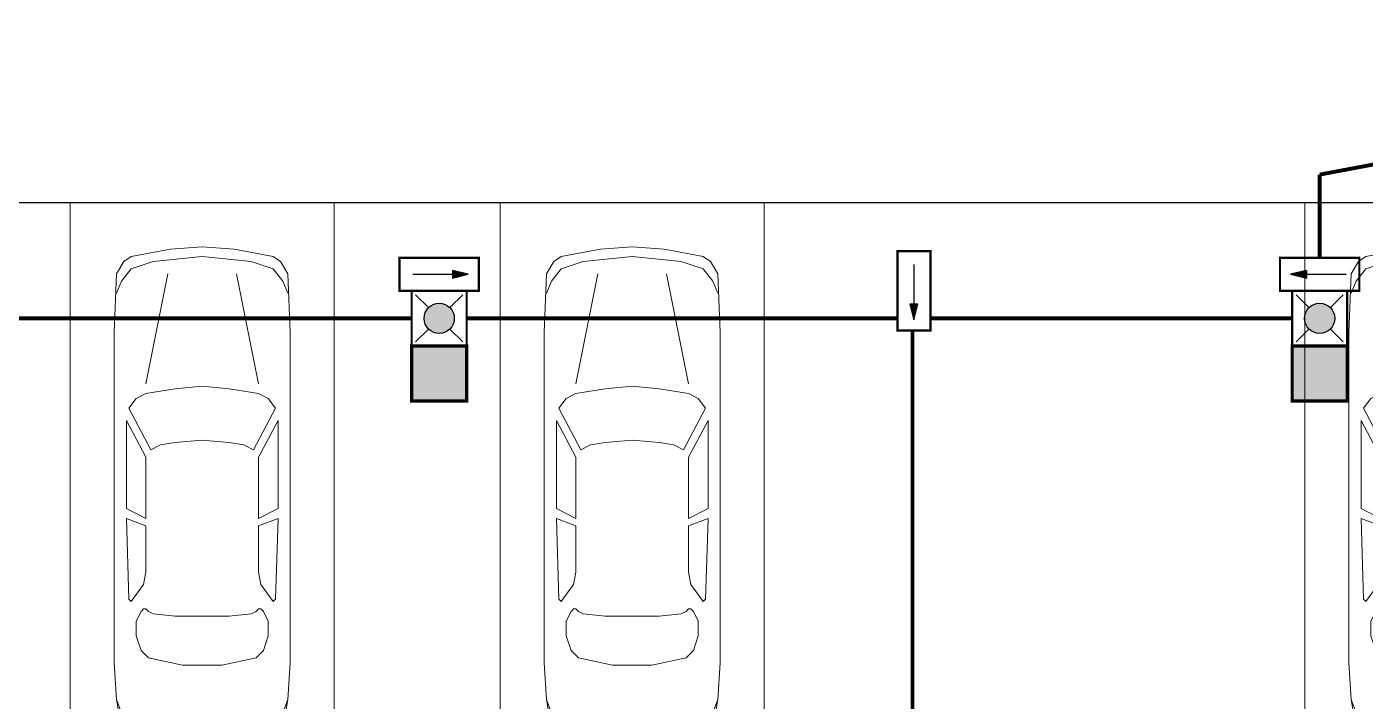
# Model space of a CAD drawing. Extents: x -6243262 to 3079315, y -2914302 to 172723.
# Drawn here: x -2457627 to -2445465, y -999024 to -992899 of the extents above; entities that cross this region are included whole.
import ezdxf
from ezdxf.enums import TextEntityAlignment as Align

# ---------------------------------------------------------------- set-up
doc = ezdxf.new("R2010")
doc.units = 0
doc.header["$LTSCALE"] = 1000
doc.linetypes.add('DASH', pattern=[0.35, 0.25, -0.1])
for name, color, linetype in [('0-柱2', 6, 'Continuous'), ('0-道路', 4, 'Continuous'), ('EQUIP-应急', 3, 'Continuous'), ('WIRE-应急', 1, 'DASH')]:
    doc.layers.add(name, color=color, linetype=linetype)
doc.layers.add('车位', color=252, linetype='Continuous', lineweight=5)
doc.styles.add('_TEL_DIM', font='SIMPLEX', dxfattribs={"width": 0.8, "height": 3.5, "bigfont": 'HZTXT'})

# ---------------------------------------------------------------- blocks, each defined once
blk = doc.blocks.new('chewei')
at = {"layer": '车位', "color": 0}
for p, q in [((49089.65587128959, 154915.2311767803), (49134.09584943589, 154981.8911440012)), ((49134.09584943589, 154981.8911440012), (49200.75581665488, 155026.3311221408)), ((49200.75581665488, 155026.3311221408), (49800.69552161907, 155048.5511112144)), ((50400.63522658138, 155026.3311221408), (49800.69552161907, 155048.5511112144)), ((50467.2951938013, 154981.8911440011), (50400.63522658138, 155026.3311221408)), ((50511.73517194665, 154915.2311767803), (50467.2951938013, 154981.8911440011)), ((49022.99590407345, 154737.4712642026), (49089.65587128959, 154915.2311767803)), ((50578.39513916468, 154737.4712642026), (50511.73517194665, 154915.2311767803)), ((49245.19579479929, 154293.0714827415), (49311.85576201732, 154359.7314499661)), ((49311.85576201732, 154359.7314499661), (49622.93560903575, 154426.3914171795)), ((49622.93560903575, 154426.3914171795), (49978.45543420049, 154426.3914171795)), ((50289.53528121893, 154359.7314499661), (49978.45543420049, 154426.3914171795)), ((50356.19524843696, 154293.0714827415), (50289.53528121893, 154359.7314499661)), ((49200.75581665488, 154159.7515483111), (49245.19579479929, 154293.0714827415)), ((50400.63522658138, 154159.7515483111), (50356.19524843696, 154293.0714827415)), ((49200.75581665488, 154026.4316138732), (49200.75581665488, 154159.7515483111)), ((50400.63522658138, 154026.4316138732), (50400.63522658138, 154159.7515483111)), ((49245.19579479929, 153937.5516575825), (49200.75581665488, 154026.4316138732)), ((49556.27564181772, 153981.9916357259), (49356.29574016362, 153959.7716466523)), ((50045.11540141852, 153981.9916357259), (49556.27564181772, 153981.9916357259)), ((50045.11540141852, 153981.9916357259), (50245.09530307357, 153959.7716466523)), ((50356.19524843696, 153937.5516575825), (50400.63522658138, 154026.4316138732)), ((49156.31583850763, 153848.6717012917), (49134.09584943589, 153826.4517122181)), ((49267.41578387196, 153693.1317777764), (49156.31583850763, 153848.6717012917)), ((49267.41578387196, 153915.331668505), (49245.19579479929, 153937.5516575825)), ((49289.63577294558, 153915.331668505), (49267.41578387196, 153915.331668505)), ((49311.85576201732, 153937.5516575825), (49289.63577294558, 153915.331668505)), ((49356.29574016362, 153959.7716466523), (49311.85576201732, 153937.5516575825)), ((50245.09530307357, 153959.7716466523), (50289.53528121893, 153937.5516575825)), ((50289.53528121893, 153937.5516575825), (50311.75527029161, 153915.331668505)), ((50311.75527029161, 153915.331668505), (50333.97525936523, 153915.331668505)), ((50333.97525936523, 153915.331668505), (50356.19524843696, 153937.5516575825)), ((50333.97525936523, 153693.1317777764), (50445.07520472768, 153848.6717012917)), ((50445.07520472768, 153848.6717012917), (50467.2951938013, 153826.4517122181)), ((49134.09584943589, 153826.4517122181), (49111.87586036227, 153093.1920728188)), ((50467.2951938013, 153826.4517122181), (50489.51518287492, 153093.1920728188)), ((49289.63577294558, 153582.0318324158), (49267.41578387196, 153693.1317777764)), ((50311.75527029161, 153582.0318324158), (50333.97525936523, 153693.1317777764)), ((49289.63577294558, 153159.8520400321), (49289.63577294558, 153582.0318324158)), ((50311.75527029161, 153159.8520400321), (50311.75527029161, 153582.0318324158)), ((49111.87586036227, 153093.1920728188), (49289.63577294558, 153159.8520400321)), ((50489.51518287492, 153093.1920728188), (50311.75527029161, 153159.8520400321)), ((49289.63577294558, 153093.1920728188), (49111.87586036227, 153004.3121165243)), ((49111.87586036227, 153004.3121165243), (49111.87586036227, 152204.3925099079)), ((49289.63577294558, 152537.6923460009), (49289.63577294558, 153093.1920728188)), ((50311.75527029161, 153093.1920728188), (50489.51518287492, 153004.3121165243)), ((50311.75527029161, 152537.6923460009), (50311.75527029161, 153093.1920728188)), ((50489.51518287492, 153004.3121165243), (50489.51518287492, 152204.3925099079)), ((49111.87586036227, 152204.3925099079), (49289.63577294558, 152537.6923460009)), ((50489.51518287492, 152204.3925099079), (50311.75527029161, 152537.6923460009)), ((49134.09584943589, 152093.2925645435), (49334.07575109094, 152471.03237878)), ((49334.07575109094, 152471.03237878), (49422.95570738165, 152426.5924006328)), ((49422.95570738165, 152426.5924006328), (49556.27564181772, 152404.3724115592)), ((49556.27564181772, 152404.3724115592), (49800.69552161907, 152382.1524224856)), ((50045.11540141852, 152404.3724115592), (49800.69552161907, 152382.1524224856)), ((50178.43533585554, 152426.5924006328), (50045.11540141852, 152404.3724115592)), ((50267.31529214625, 152471.03237878), (50178.43533585554, 152426.5924006328)), ((50467.2951938013, 152093.2925645435), (50267.31529214625, 152471.03237878)), ((49200.75581665488, 152004.4126082491), (49134.09584943589, 152093.2925645435)), ((50400.63522658138, 152004.4126082491), (50467.2951938013, 152093.2925645435)), ((49289.63577294558, 151959.9726301056), (49200.75581665488, 152004.4126082491)), ((49556.27564181772, 151915.5326519621), (49289.63577294558, 151959.9726301056)), ((49800.69552161907, 151893.3126628847), (49556.27564181772, 151915.5326519621)), ((49800.69552161907, 151893.3126628847), (50045.11540141852, 151915.5326519621)), ((50045.11540141852, 151915.5326519621), (50311.75527029161, 151959.9726301056)), ((50311.75527029161, 151959.9726301056), (50400.63522658138, 152004.4126082491)), ((49489.61567459969, 150871.1931655396), (49289.63577294558, 151871.0926738111)), ((50111.77536863751, 150871.1931655396), (50311.75527029161, 151871.0926738111)), ((49067.43588221786, 150937.8531327605), (49022.99590407345, 151048.9530781248)), ((50533.95516101933, 150937.8531327605), (50578.39513916468, 151048.9530781248)), ((49156.31583850763, 150826.7531873962), (49067.43588221786, 150937.8531327605)), ((50445.07520472768, 150826.7531873962), (50533.95516101933, 150937.8531327605)), ((49356.29574016362, 150760.0932201753), (49156.31583850763, 150826.7531873962)), ((50245.09530307357, 150760.0932201753), (50445.07520472768, 150826.7531873962)), ((49800.69552161907, 150715.6532420356), (49356.29574016362, 150760.0932201753)), ((49800.69552161907, 150715.6532420356), (50245.09530307357, 150760.0932201753))]:
    blk.add_line(p, q, dxfattribs=at)
for points in [[(48600.69552161937, 150226.7732857412), (51000.69552161876, 150226.7732857412), (51000.69552161877, 155626.7732857398), (48600.69552161942, 155626.7732857398)], [(50578.39513916468, 154737.4712642026), (50600.61512823736, 154404.1714281096), (50600.61512823736, 151404.4729032915), (50578.39513916468, 150871.1931655396), (50511.73517194665, 150760.0932201753), (50445.07520472768, 150715.6532420356), (50089.55537956388, 150648.9932748148), (49800.69552161907, 150626.7732857412), (49511.83566367236, 150648.9932748148), (49156.31583850763, 150715.6532420356), (49089.65587128959, 150760.0932201753), (49022.99590407345, 150871.1931655396), (49000.77591499889, 151404.4729032915), (49000.77591499889, 154404.1714281096), (49022.99590407345, 154737.4712642026), (49067.43588221786, 155004.1111330748), (49134.09584943589, 155092.9910893655), (49200.75581665488, 155137.4310675089), (49800.69552161907, 155159.6510565788), (50400.63522658138, 155137.4310675089), (50467.2951938013, 155092.9910893655), (50533.95516101933, 155004.1111330748)]]:
    blk.add_lwpolyline(points, close=True, dxfattribs=at)
blk = doc.blocks.new('0-柱2')
at = {"layer": '0-柱2'}
h = blk.add_hatch(color=0, dxfattribs=at)
h.dxf.hatch_style = 1
h.paths.add_polyline_path([(50550, 12000.00000000768), (51050, 12000.00000000768), (51050, 11500.00000000768), (50550, 11500.00000000768)])
h = blk.add_hatch(color=0, dxfattribs=at)
h.dxf.hatch_style = 1
h.paths.add_polyline_path([(58549.9983154019, 12000.00000000768), (59049.9983154019, 12000.00000000768), (59049.9983154019, 11500.00000000768), (58549.9983154019, 11500.00000000768)])
at = {"layer": '0-柱2', "color": 0, "const_width": 30}
for points in [[(50550, 12000.00000000768), (51050, 12000.00000000768), (51050, 11500.00000000768), (50550, 11500.00000000768)], [(58549.9983154019, 12000.00000000768), (59049.9983154019, 12000.00000000768), (59049.9983154019, 11500.00000000768), (58549.9983154019, 11500.00000000768)]]:
    blk.add_lwpolyline(points, close=True, dxfattribs=at)
blk = doc.blocks.new('43242')
at = {"layer": '0-道路', "color": 8}
blk.add_line((1222129.826176655, -1135084.366466473), (1174328.710702971, -1135084.36646718), dxfattribs=at)
at = {"layer": '0-柱2', "color": 8}
blk.add_blockref('0-柱2', (1159928.766715311, -1148384.366467591), dxfattribs=at)
at = {"layer": '车位', "color": 8, "xscale": -1, "rotation": 180}
for p in [(1158774.774004401, -984857.5931817943), (1162681.852175317, -984857.593181823), (1169992.571717332, -984857.5931807848)]:
    blk.add_blockref('chewei', p, dxfattribs=at)
blk = doc.blocks.new('$equip$00002604')
blk.add_hatch(color=256).paths.add_polyline_path([(0.2745181131831487, 0.5000125000005937, 1), (-0.2744993631858961, 0.5000125000005937, 1)])
for p, q in [((-0.4285620535811177, 0.9285839285730617), (-0.1940976152691292, 0.6941194902610732)), ((0.1941163652627438, 0.6941194902683492), (0.4285808035638183, 0.9285839285730617)), ((-0.4285620535811177, 0.07144107142812572), (-0.1940976152691292, 0.3059055097401142)), ((0.1941163652627438, 0.3059055097328383), (0.4285808035638183, 0.07144107142812572))]:
    blk.add_line(p, q)
at = {"const_width": 0.04}
blk.add_lwpolyline([(-0.4999906250013737, 1.000012500000594), (-0.4999906250013737, 1.250000059371814e-05), (0.5000093749986263, 1.250000059371814e-05), (0.5000093749986263, 1.000012500000594), (-0.4999906250013737, 1.000012500000594), (-0.4999906250013737, 1.250000059371814e-05)], dxfattribs=at)
blk.add_lwpolyline([(-0.4999906250013737, 1.000012500000594), (-0.4999906250013737, 1.250000059371814e-05), (0.5000093749986263, 1.250000059371814e-05), (0.5000093749986263, 1.000012500000594)], close=True)
blk.add_circle((9.374998626299202e-06, 0.5000125000005937), 0.2745087381843628)
for p in [(9.374998626299202e-06, 1.000012500000594), (-0.4999906250013737, 0.5000125000005937), (0.5000093749986263, 0.5000125000005937), (0, 0)]:
    blk.add_point(p)
at = {"color": 7, "style": '_TEL_DIM', "flags": 1}
blk.add_attdef('A', text='', height=2.5e-05, dxfattribs=at).set_placement((0, 0), align=Align.MIDDLE_CENTER)
blk = doc.blocks.new('$equip$00002540')
blk.add_hatch(color=256).paths.add_polyline_path([(0.2400000000016007, 0.3720000000030268), (0.2400000000016007, 0.2280000000064319), (0.5280000000020664, 0.3000000000029104)])
for p, q in [((-0.7199999999975262, 0.6000000000058208), (-0.7199999999975262, 0)), ((0.7199999999975262, 0.6000000000058208), (-0.7199999999975262, 0.6000000000058208)), ((0.7199999999975262, 0), (0.7199999999975262, 0.6000000000058208)), ((0.2400000000016007, 0.3720000000030268), (0.2400000000016007, 0.2280000000064319)), ((0.5280000000020664, 0.3000000000029104), (0.2400000000016007, 0.3720000000030268)), ((0.2400000000016007, 0.2280000000064319), (0.5280000000020664, 0.3000000000029104)), ((-0.7199999999975262, 0), (0.7199999999975262, 0))]:
    blk.add_line(p, q)
at = {"color": 7}
blk.add_line((-0.4800000000032014, 0.3000000000029104), (0.4800000000032014, 0.3000000000029104), dxfattribs=at)
at = {"const_width": 0.04}
blk.add_lwpolyline([(-0.7199999999975262, 0.6000000000058208), (-0.7199999999975262, 0), (0.7199999999975262, 0), (0.7199999999975262, 0.6000000000058208), (-0.7199999999975262, 0.6000000000058208), (-0.7199999999975262, 0)], dxfattribs=at)
for p in [(0, 0.6000000000058208), (-0.7199999999975262, 0.3000000000029104), (0.7199999999975262, 0.3000000000029104), (0, 0)]:
    blk.add_point(p)
at = {"color": 7, "style": '_TEL_DIM', "flags": 1}
blk.add_attdef('A', text='', height=2e-05, dxfattribs=at).set_placement((0, 0), align=Align.MIDDLE_CENTER)
blk = doc.blocks.new('$equip$00002541')
blk.add_hatch(color=256).paths.add_polyline_path([(-0.2400000000016007, 0.3719999999993888), (-0.5280000000020664, 0.2999999999992724), (-0.2400000000016007, 0.227999999999156)])
for p, q in [((-0.7199999999975262, 0.5999999999949068), (-0.7199999999975262, 0)), ((0.7199999999975262, 0.5999999999949068), (-0.7199999999975262, 0.5999999999949068)), ((0.7199999999975262, 0), (0.7199999999975262, 0.5999999999949068)), ((-0.2400000000016007, 0.3719999999993888), (-0.5280000000020664, 0.2999999999992724)), ((-0.5280000000020664, 0.2999999999992724), (-0.2400000000016007, 0.227999999999156)), ((-0.2400000000016007, 0.3719999999993888), (-0.2400000000016007, 0.227999999999156)), ((-0.7199999999975262, 0), (0.7199999999975262, 0))]:
    blk.add_line(p, q)
at = {"color": 7}
blk.add_line((-0.4800000000032014, 0.2999999999992724), (0.4800000000032014, 0.2999999999992724), dxfattribs=at)
at = {"const_width": 0.04}
blk.add_lwpolyline([(-0.7199999999975262, 0.5999999999949068), (-0.7199999999975262, 0), (0.7199999999975262, 0), (0.7199999999975262, 0.5999999999949068), (-0.7199999999975262, 0.5999999999949068), (-0.7199999999975262, 0)], dxfattribs=at)
for p in [(0, 0.5999999999949068), (-0.7199999999975262, 0.2999999999956344), (0.7199999999975262, 0.2999999999956344), (0, 0)]:
    blk.add_point(p)
at = {"color": 7, "style": '_TEL_DIM', "flags": 1}
blk.add_attdef('A', text='', height=2e-05, dxfattribs=at).set_placement((0, 0), align=Align.MIDDLE_CENTER)

msp = doc.modelspace()

# ---------------------------------------------------------------- linework, layer by layer
at = {"layer": 'WIRE-应急', "linetype": 'DASH', "const_width": 35}
for points in [[(-2445879.051314378, -994241.5169413735), (-2438821.496119632, -992916.7288653506)], [(-2445879.051314378, -994996.8659753033), (-2445879.051314378, -994241.5169413735)], [(-2461129.04962977, -995546.8659753008), (-2454129.04962978, -995546.8659753008)], [(-2453629.04962978, -995546.8659753008), (-2449715.594734615, -995546.8659753008)], [(-2449415.594734612, -995546.8659753008), (-2446129.051314378, -995546.8659753008)], [(-2449579.050392766, -999666.8710506295), (-2449579.050392766, -995656.8659752996)]]:
    msp.add_lwpolyline(points, dxfattribs=at)

# ---------------------------------------------------------------- block references
msp.add_blockref('43242', (-3664607.82103259, 140587.4942422826))
at = {"layer": 'EQUIP-应急', "xscale": 500, "yscale": 500, "zscale": 500, "rotation": 270}
msp.add_blockref('$equip$00002540', (-2449715.594734615, -995296.8659753008), dxfattribs=at)
at = {"layer": 'EQUIP-应急', "xscale": 500, "yscale": 500, "zscale": 500}
for name, p in [('$equip$00002540', (-2453879.04962978, -995296.8659753008)), ('$equip$00002541', (-2445879.051314378, -995296.8659753008)), ('$equip$00002604', (-2453879.054317279, -995796.8722253011)), ('$equip$00002604', (-2445879.056001877, -995796.8722253011))]:
    msp.add_blockref(name, p, dxfattribs=at)

doc.saveas('drawing.dxf')
